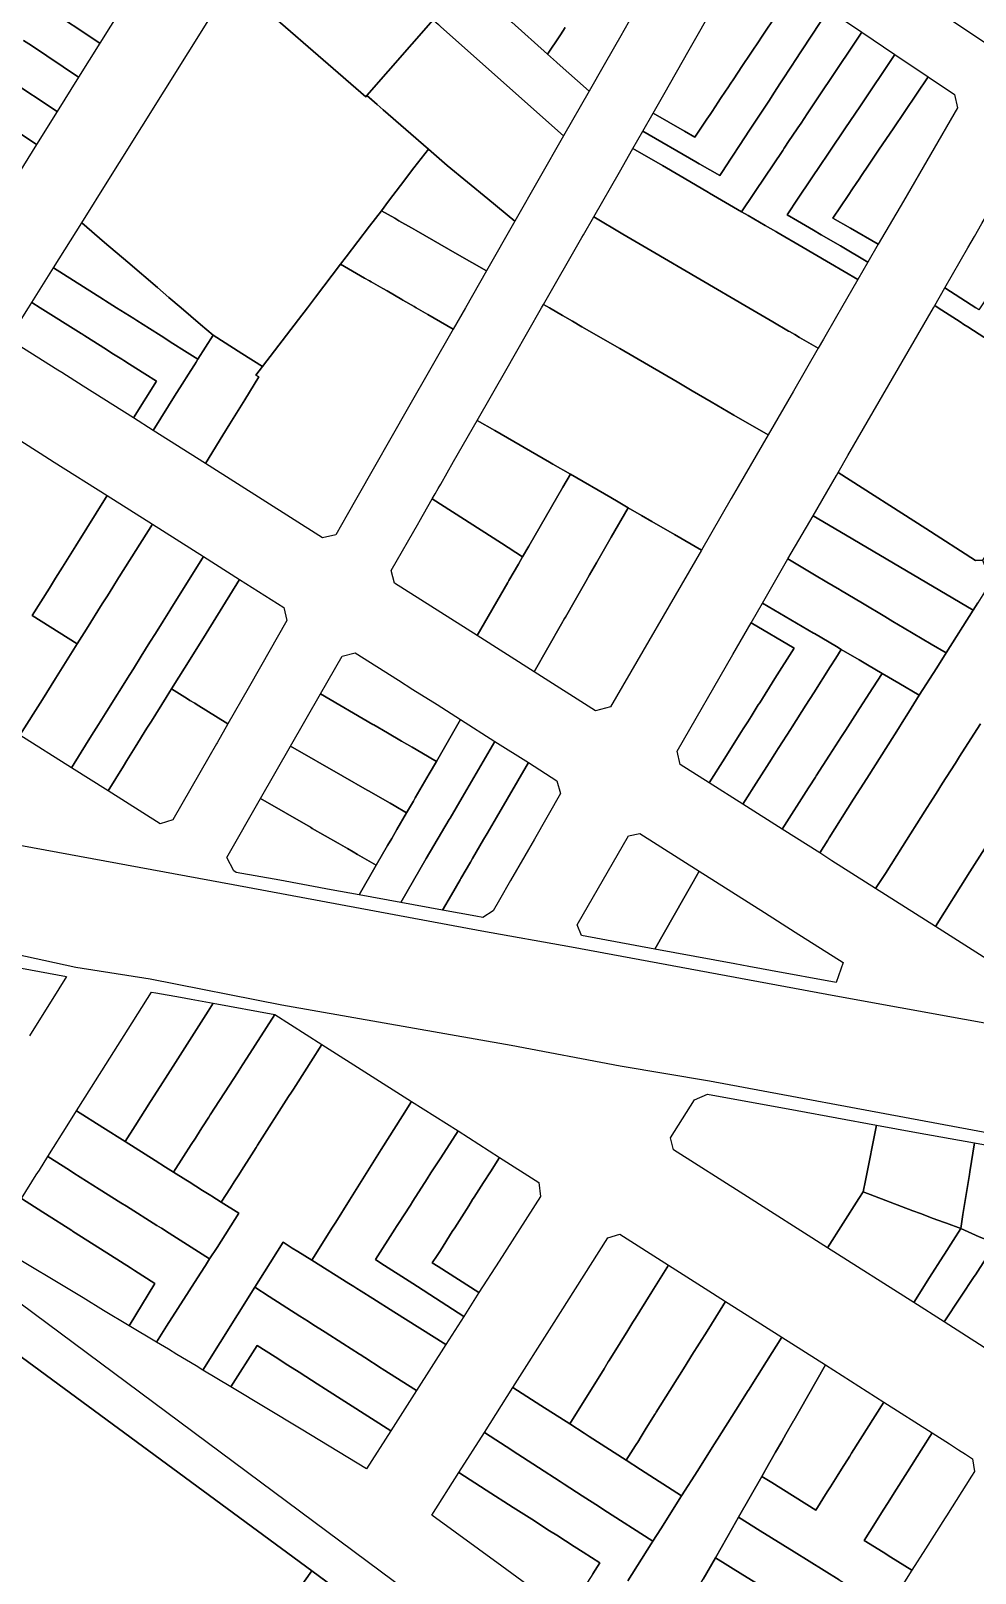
# Model space of a CAD drawing. Header units: metres. Extents: x 3 to 1005126, y 39 to 4383651.
# Drawn here: x 490633.2 to 490774.4, y 4370606 to 4370836.7 of the extents above; entities that cross this region are included whole.
import ezdxf

# ---------------------------------------------------------------- set-up
doc = ezdxf.new("R2010")
doc.units = ezdxf.units.M
doc.header["$MEASUREMENT"] = 0
doc.layers.add('TM_Llucmajor', color=7, linetype='Continuous')

msp = doc.modelspace()

# ---------------------------------------------------------------- linework, layer by layer
at = {"layer": 'TM_Llucmajor', "linetype": 'Continuous', "flags": 128}
for points in [[(490693.41, 4370838.29), (490693.54, 4370838.42), (490671.85, 4370857.6), (490673.64, 4370860.48), (490674.24, 4370861.44), (490675.88, 4370864.07), (490683.21, 4370857.52), (490686.38, 4370854.7), (490688.98, 4370852.38), (490689.16, 4370852.22), (490692.55, 4370849.19), (490694.68, 4370847.29), (490697.64, 4370844.65), (490699.71, 4370842.8), (490705.15, 4370837.94), (490710.48, 4370833.18), (490711.86, 4370831.95), (490711.95, 4370831.87), (490716.72, 4370827.62), (490712.9, 4370820.94), (490694.56, 4370837.27), (490693.41, 4370838.29)], [(490671.85, 4370857.6), (490693.54, 4370838.42), (490693.41, 4370838.29), (490683.49, 4370826.97), (490683.35, 4370826.81), (490663.42, 4370844.09), (490663.38, 4370844.13), (490671.83, 4370857.62), (490671.85, 4370857.6)], [(490759.39, 4370845.93), (490762.26, 4370850.98), (490765.36, 4370848.9), (490767.24, 4370847.63), (490768.54, 4370846.75), (490770.99, 4370845.11), (490771.25, 4370844.93), (490774.44, 4370842.79), (490774.58, 4370842.69), (490778.19, 4370840.27), (490781.58, 4370837.99), (490779.38, 4370834.19), (490777.52, 4370833.77), (490771.22, 4370837.99), (490765.31, 4370841.95), (490762.29, 4370843.98), (490759.39, 4370845.93)], [(490732.54, 4370820.75), (490731, 4370821.63), (490726.28, 4370824.32), (490727.88, 4370827.13), (490731.7, 4370833.83), (490739.18, 4370846.96), (490741.1, 4370847.51), (490742.52, 4370846.55), (490747.51, 4370843.19), (490745.04, 4370839.49), (490742.3, 4370835.39), (490742.25, 4370835.31), (490739.58, 4370831.3), (490738.37, 4370829.49), (490737.82, 4370828.66), (490737.56, 4370828.27), (490736.49, 4370826.67), (490735.92, 4370825.82), (490735.67, 4370825.45), (490735.01, 4370824.46), (490734.81, 4370824.16), (490734.34, 4370823.45), (490732.54, 4370820.75)], [(490683.49, 4370826.97), (490685.04, 4370825.62), (490685.94, 4370824.83), (490692.68, 4370818.98), (490690.52, 4370816.15), (490688.51, 4370813.52), (490686.73, 4370811.18), (490685.65, 4370809.76), (490683.88, 4370807.43), (490680.39, 4370802.86), (490679.55, 4370801.76), (490675.78, 4370796.81), (490674.59, 4370795.24), (490673.24, 4370793.47), (490667.87, 4370786.43), (490664.78, 4370788.4), (490660.48, 4370791.15), (490658.6, 4370792.75), (490655.69, 4370795.24), (490653.89, 4370796.78), (490652.16, 4370798.26), (490647.73, 4370802.05), (490644.26, 4370805.02), (490640.85, 4370807.93), (490644.89, 4370814.4), (490646.49, 4370816.96), (490663.42, 4370844.09), (490683.35, 4370826.81), (490683.49, 4370826.97)], [(490694.56, 4370837.27), (490712.9, 4370820.94), (490705.6, 4370808.17), (490701.56, 4370811.51), (490695.5, 4370816.54), (490692.68, 4370818.98), (490685.94, 4370824.83), (490685.04, 4370825.62), (490683.81, 4370826.68), (490683.49, 4370826.97), (490693.41, 4370838.29), (490694.19, 4370837.59), (490694.56, 4370837.27)], [(490728.28, 4370816.16), (490727.69, 4370816.5), (490723.27, 4370819.07), (490724.74, 4370821.63), (490732.7, 4370817.05), (490733.18, 4370816.77), (490733.27, 4370816.72), (490736.25, 4370815.01), (490736.56, 4370815.48), (490737.97, 4370817.63), (490738.25, 4370818.05), (490739.11, 4370819.36), (490740.05, 4370820.8), (490740.62, 4370821.66), (490741.1, 4370822.4), (490743.57, 4370826.15), (490744.44, 4370827.49), (490745.25, 4370828.72), (490747.28, 4370831.81), (490747.34, 4370831.91), (490752.53, 4370839.81), (490757.51, 4370836.46), (490752.27, 4370828.62), (490752.23, 4370828.56), (490750.13, 4370825.44), (490749.44, 4370824.4), (490749.32, 4370824.22), (490748.41, 4370822.87), (490747.92, 4370822.13), (490747.82, 4370821.98), (490746.56, 4370820.1), (490746.01, 4370819.28), (490745.91, 4370819.13), (490745.67, 4370818.77), (490741.55, 4370812.62), (490741.34, 4370812.31), (490739.53, 4370809.6), (490734.74, 4370812.39), (490734.59, 4370812.48), (490731.78, 4370814.12), (490728.28, 4370816.16)], [(490743.06, 4370807.55), (490740.49, 4370809.05), (490739.53, 4370809.6), (490741.34, 4370812.31), (490741.55, 4370812.62), (490745.67, 4370818.77), (490745.91, 4370819.13), (490746.01, 4370819.28), (490746.56, 4370820.1), (490747.82, 4370821.98), (490747.92, 4370822.13), (490748.41, 4370822.87), (490749.32, 4370824.22), (490749.44, 4370824.4), (490750.13, 4370825.44), (490752.23, 4370828.56), (490752.27, 4370828.62), (490757.51, 4370836.46), (490762.45, 4370833.14), (490757.18, 4370825.31), (490755.05, 4370822.13), (490754.35, 4370821.1), (490753.33, 4370819.58), (490752.32, 4370818.07), (490752.11, 4370817.76), (490751.58, 4370816.97), (490747.98, 4370811.63), (490746.32, 4370809.16), (490747.89, 4370808.24), (490750.25, 4370806.86), (490751.44, 4370806.16), (490754.3, 4370804.48), (490758.42, 4370802.07), (490756.92, 4370799.48), (490752.8, 4370801.88), (490750.15, 4370803.42), (490748.72, 4370804.26), (490744.8, 4370806.54), (490744.63, 4370806.64), (490743.06, 4370807.55)], [(490747.89, 4370808.24), (490746.32, 4370809.16), (490747.98, 4370811.63), (490751.58, 4370816.97), (490752.11, 4370817.76), (490752.32, 4370818.07), (490753.33, 4370819.58), (490754.35, 4370821.1), (490755.05, 4370822.13), (490757.18, 4370825.31), (490762.45, 4370833.14), (490767.44, 4370829.78), (490762.2, 4370822.02), (490760.11, 4370818.94), (490758.52, 4370816.58), (490757.45, 4370815), (490757.08, 4370814.45), (490756.64, 4370813.8), (490756.12, 4370813.03), (490755.44, 4370812.02), (490753.16, 4370808.65), (490755.82, 4370807.12), (490759.96, 4370804.73), (490758.42, 4370802.07), (490754.3, 4370804.48), (490751.44, 4370806.16), (490750.25, 4370806.86), (490747.89, 4370808.24)], [(490755.82, 4370807.12), (490753.16, 4370808.65), (490755.44, 4370812.02), (490756.12, 4370813.03), (490756.64, 4370813.8), (490757.08, 4370814.45), (490757.45, 4370815), (490758.52, 4370816.58), (490760.11, 4370818.94), (490762.2, 4370822.02), (490767.44, 4370829.78), (490771.37, 4370827.14), (490771.82, 4370825.16), (490763.71, 4370811.19), (490759.96, 4370804.73), (490755.82, 4370807.12)], [(490690.14, 4370807.18), (490688.27, 4370808.26), (490687.64, 4370808.62), (490685.65, 4370809.76), (490686.73, 4370811.18), (490688.51, 4370813.52), (490690.52, 4370816.15), (490692.68, 4370818.98), (490695.5, 4370816.54), (490701.56, 4370811.51), (490705.6, 4370808.17), (490701.36, 4370800.75), (490696.98, 4370803.26), (490690.85, 4370806.77), (490690.14, 4370807.18)], [(490725.95, 4370803.82), (490721.76, 4370806.27), (490717.4, 4370808.82), (490721.24, 4370815.52), (490723.27, 4370819.07), (490727.69, 4370816.5), (490728.28, 4370816.16), (490731.78, 4370814.12), (490734.59, 4370812.48), (490734.74, 4370812.39), (490739.53, 4370809.6), (490740.49, 4370809.05), (490743.06, 4370807.55), (490744.63, 4370806.64), (490744.8, 4370806.54), (490748.72, 4370804.26), (490750.15, 4370803.42), (490752.8, 4370801.88), (490756.92, 4370799.48), (490754.47, 4370795.24), (490753.71, 4370793.92), (490751.76, 4370790.56), (490750.97, 4370789.18), (490748.19, 4370790.81), (490747.49, 4370791.22), (490746.67, 4370791.69), (490746.56, 4370791.76), (490744.2, 4370793.14), (490740.61, 4370795.24), (490725.95, 4370803.82)], [(490774.55, 4370795.24), (490773.85, 4370795.69), (490769.92, 4370798.23), (490773.37, 4370804.19), (490774.36, 4370805.9), (490775.47, 4370807.82), (490781.49, 4370818.25), (490783.75, 4370818.82), (490788.65, 4370815.52), (490783.57, 4370807.85), (490783.29, 4370807.44), (490781.13, 4370804.18), (490781.06, 4370804.07), (490779.86, 4370802.26), (490778.77, 4370800.61), (490775.21, 4370795.24), (490775.01, 4370794.94), (490774.55, 4370795.24)], [(490644.09, 4370796.48), (490636.62, 4370801.2), (490640.85, 4370807.93), (490644.26, 4370805.02), (490647.73, 4370802.05), (490652.16, 4370798.26), (490653.89, 4370796.78), (490655.69, 4370795.24), (490658.6, 4370792.75), (490660.48, 4370791.15), (490658.21, 4370787.55), (490656.22, 4370788.81), (490654.48, 4370789.91), (490652.72, 4370791.02), (490650.97, 4370792.12), (490649.07, 4370793.33), (490648.61, 4370793.62), (490646.05, 4370795.24), (490644.4, 4370796.28), (490644.09, 4370796.48)], [(490683.14, 4370799.69), (490679.55, 4370801.76), (490680.39, 4370802.86), (490683.88, 4370807.43), (490685.65, 4370809.76), (490687.64, 4370808.62), (490688.27, 4370808.26), (490690.14, 4370807.18), (490690.85, 4370806.77), (490696.98, 4370803.26), (490701.36, 4370800.75), (490698.21, 4370795.24), (490696.39, 4370792.06), (490692.62, 4370794.23), (490690.86, 4370795.24), (490690.55, 4370795.42), (490688.87, 4370796.39), (490688.71, 4370796.48), (490686.5, 4370797.76), (490685.88, 4370798.12), (490684.11, 4370799.14), (490683.86, 4370799.28), (490683.14, 4370799.69)], [(490710.77, 4370795.24), (490709.91, 4370795.74), (490715.65, 4370805.77), (490715.87, 4370806.15), (490717.4, 4370808.82), (490721.76, 4370806.27), (490725.95, 4370803.82), (490740.61, 4370795.24), (490744.2, 4370793.14), (490746.56, 4370791.76), (490746.67, 4370791.69), (490747.49, 4370791.22), (490748.19, 4370790.81), (490750.97, 4370789.18), (490747.26, 4370782.77), (490743.48, 4370776.23), (490738.37, 4370779.2), (490734.95, 4370781.19), (490732.14, 4370782.82), (490729.87, 4370784.14), (490721.29, 4370789.13), (490715.65, 4370792.4), (490714.21, 4370793.24), (490712.72, 4370794.1), (490710.77, 4370795.24)], [(490654.98, 4370782.41), (490651.52, 4370776.9), (490648.56, 4370778.78), (490652.02, 4370784.27), (490650.26, 4370785.38), (490647.98, 4370786.82), (490647.14, 4370787.35), (490646.82, 4370787.55), (490645.36, 4370788.47), (490644.52, 4370789), (490641.31, 4370791.02), (490641.15, 4370791.12), (490640.83, 4370791.32), (490640.74, 4370791.38), (490634.61, 4370795.24), (490633.36, 4370796.03), (490636.62, 4370801.2), (490644.09, 4370796.48), (490644.4, 4370796.28), (490646.05, 4370795.24), (490648.61, 4370793.62), (490649.07, 4370793.33), (490650.97, 4370792.12), (490652.72, 4370791.02), (490654.48, 4370789.91), (490656.22, 4370788.81), (490658.21, 4370787.55), (490657.94, 4370787.12), (490657.68, 4370786.7), (490657.14, 4370785.84), (490655.52, 4370783.26), (490654.98, 4370782.41)], [(490680.55, 4370764.28), (490678.84, 4370761.28), (490676.87, 4370760.84), (490659.35, 4370771.94), (490661.94, 4370776.16), (490662.98, 4370777.86), (490665.21, 4370781.48), (490667.33, 4370784.93), (490666.9, 4370785.16), (490667.87, 4370786.43), (490673.24, 4370793.47), (490674.59, 4370795.24), (490675.78, 4370796.81), (490679.55, 4370801.76), (490683.14, 4370799.69), (490683.86, 4370799.28), (490684.11, 4370799.14), (490685.88, 4370798.12), (490686.5, 4370797.76), (490688.71, 4370796.48), (490688.87, 4370796.39), (490690.55, 4370795.42), (490690.86, 4370795.24), (490692.62, 4370794.23), (490696.39, 4370792.06), (490689.73, 4370780.37), (490681.99, 4370766.81), (490680.55, 4370764.28)], [(490648.56, 4370778.78), (490641.07, 4370783.52), (490637.86, 4370785.55), (490637.29, 4370785.91), (490631.19, 4370789.76), (490630.68, 4370791.76), (490632.86, 4370795.24), (490633.36, 4370796.03), (490634.61, 4370795.24), (490640.74, 4370791.38), (490640.83, 4370791.32), (490641.15, 4370791.12), (490641.31, 4370791.02), (490644.52, 4370789), (490645.36, 4370788.47), (490646.82, 4370787.55), (490647.14, 4370787.35), (490647.98, 4370786.82), (490650.26, 4370785.38), (490652.02, 4370784.27), (490648.56, 4370778.78)], [(490702.64, 4370776.86), (490699.98, 4370778.4), (490704.46, 4370786.22), (490705.5, 4370788.03), (490709.62, 4370795.24), (490709.91, 4370795.74), (490710.77, 4370795.24), (490712.72, 4370794.1), (490714.21, 4370793.24), (490715.65, 4370792.4), (490721.29, 4370789.13), (490729.87, 4370784.14), (490732.14, 4370782.82), (490734.95, 4370781.19), (490738.37, 4370779.2), (490743.48, 4370776.23), (490739, 4370768.49), (490737.98, 4370766.73), (490733.51, 4370759), (490729.5, 4370761.32), (490726.1, 4370763.29), (490724.56, 4370764.18), (490722.55, 4370765.34), (490721.06, 4370766.2), (490719.95, 4370766.84), (490713.91, 4370770.34), (490711.29, 4370771.86), (490710.8, 4370772.14), (490702.64, 4370776.86)], [(490767.07, 4370762.21), (490753.95, 4370770.6), (490755.41, 4370773.12), (490768.2, 4370795.24), (490768.4, 4370795.59), (490768.94, 4370795.24), (490772.2, 4370793.13), (490772.78, 4370792.76), (490773.33, 4370792.4), (490778.31, 4370789.18), (490780.61, 4370787.69), (490781.48, 4370787.13), (490784.93, 4370784.89), (490787.53, 4370783.21), (490791.31, 4370780.76), (490788.98, 4370777.32), (490788.01, 4370775.89), (490782.6, 4370767.9), (490777.68, 4370760.64), (490775.55, 4370757.49), (490774.52, 4370757.45), (490767.07, 4370762.21)], [(490659.35, 4370771.94), (490651.52, 4370776.9), (490654.98, 4370782.41), (490655.52, 4370783.26), (490657.14, 4370785.84), (490657.68, 4370786.7), (490657.94, 4370787.12), (490658.21, 4370787.55), (490660.48, 4370791.15), (490664.78, 4370788.4), (490667.87, 4370786.43), (490666.9, 4370785.16), (490667.33, 4370784.93), (490665.21, 4370781.48), (490662.98, 4370777.86), (490661.94, 4370776.16), (490659.35, 4370771.94)], [(490703.62, 4370760.01), (490693.25, 4370766.64), (490693.68, 4370767.4), (490694.16, 4370768.23), (490694.53, 4370768.88), (490696.46, 4370772.25), (490699.98, 4370778.4), (490702.64, 4370776.86), (490710.8, 4370772.14), (490711.29, 4370771.86), (490713.91, 4370770.34), (490712.78, 4370768.39), (490707.7, 4370759.59), (490706.78, 4370757.99), (490703.62, 4370760.01)], [(490708.49, 4370740.81), (490699.98, 4370746.21), (490704.55, 4370754.13), (490704.68, 4370754.34), (490704.73, 4370754.43), (490706.15, 4370756.89), (490706.78, 4370757.99), (490707.7, 4370759.59), (490712.78, 4370768.39), (490713.91, 4370770.34), (490719.95, 4370766.84), (490721.06, 4370766.2), (490722.55, 4370765.34), (490720.01, 4370760.92), (490717.83, 4370757.1), (490716.8, 4370755.31), (490716.22, 4370754.29), (490714.64, 4370751.53), (490713.17, 4370748.98), (490713.05, 4370748.77), (490712.59, 4370747.97), (490708.49, 4370740.81)], [(490754.23, 4370761.77), (490750.21, 4370764.14), (490752.25, 4370767.66), (490753.7, 4370770.16), (490753.95, 4370770.6), (490767.07, 4370762.21), (490774.52, 4370757.45), (490775.55, 4370757.49), (490776.85, 4370754.28), (490774.83, 4370751.09), (490774.16, 4370750.03), (490754.23, 4370761.77)], [(490640.17, 4370744.99), (490633.41, 4370749.2), (490636, 4370753.32), (490636.93, 4370754.81), (490637.94, 4370756.42), (490639.94, 4370759.62), (490644.65, 4370767.15), (490651.4, 4370762.87), (490646.46, 4370755.01), (490646.35, 4370754.84), (490645.49, 4370753.47), (490644.69, 4370752.18), (490643.92, 4370750.96), (490641.54, 4370747.17), (490640.17, 4370744.99)], [(490699.98, 4370746.21), (490687.6, 4370754.03), (490687.13, 4370755.95), (490691.24, 4370763.14), (490691.29, 4370763.22), (490693.25, 4370766.64), (490703.62, 4370760.01), (490706.78, 4370757.99), (490706.15, 4370756.89), (490704.73, 4370754.43), (490704.68, 4370754.34), (490704.55, 4370754.13), (490699.98, 4370746.21)], [(490733.51, 4370759), (490719.94, 4370735.53), (490717.69, 4370734.97), (490708.49, 4370740.81), (490712.59, 4370747.97), (490713.05, 4370748.77), (490713.17, 4370748.98), (490714.64, 4370751.53), (490716.22, 4370754.29), (490716.8, 4370755.31), (490717.83, 4370757.1), (490720.01, 4370760.92), (490722.55, 4370765.34), (490724.56, 4370764.18), (490726.1, 4370763.29), (490729.5, 4370761.32), (490733.51, 4370759)], [(490752.29, 4370754.21), (490750.43, 4370755.31), (490746.46, 4370757.67), (490750.21, 4370764.14), (490754.23, 4370761.77), (490774.16, 4370750.03), (490770.11, 4370743.62), (490767.87, 4370744.95), (490763.84, 4370747.34), (490762.16, 4370748.34), (490760.95, 4370749.06), (490757.58, 4370751.06), (490754.3, 4370753.01), (490754.14, 4370753.1), (490752.29, 4370754.21)], [(490639.29, 4370726.45), (490631.59, 4370731.31), (490634.95, 4370736.66), (490636.91, 4370739.79), (490638.16, 4370741.78), (490640.17, 4370744.99), (490641.54, 4370747.17), (490643.92, 4370750.96), (490644.69, 4370752.18), (490645.49, 4370753.47), (490646.35, 4370754.84), (490646.46, 4370755.01), (490651.4, 4370762.87), (490659.05, 4370758.02), (490654.15, 4370750.19), (490654, 4370749.94), (490653.01, 4370748.37), (490651.85, 4370746.52), (490651.03, 4370745.21), (490649.74, 4370743.15), (490648.56, 4370741.26), (490648.01, 4370740.37), (490644.57, 4370734.89), (490643.35, 4370732.93), (490642.65, 4370731.82), (490641.81, 4370730.47), (490639.29, 4370726.45)], [(490644.78, 4370722.98), (490639.29, 4370726.45), (490641.81, 4370730.47), (490642.65, 4370731.82), (490643.35, 4370732.93), (490644.57, 4370734.89), (490648.01, 4370740.37), (490648.56, 4370741.26), (490649.74, 4370743.15), (490651.03, 4370745.21), (490651.85, 4370746.52), (490653.01, 4370748.37), (490654, 4370749.94), (490654.15, 4370750.19), (490659.05, 4370758.02), (490664.44, 4370754.6), (490659.43, 4370746.54), (490657.29, 4370743.1), (490654.27, 4370738.24), (490654.02, 4370737.84), (490653.47, 4370736.96), (490651.26, 4370733.4), (490650.6, 4370732.34), (490648.85, 4370729.52), (490647.6, 4370727.51), (490647.08, 4370726.68), (490644.78, 4370722.98)], [(490750.27, 4370746.59), (490742.65, 4370751.08), (490746.46, 4370757.67), (490750.43, 4370755.31), (490752.29, 4370754.21), (490754.14, 4370753.1), (490754.3, 4370753.01), (490757.58, 4370751.06), (490760.95, 4370749.06), (490762.16, 4370748.34), (490763.84, 4370747.34), (490767.87, 4370744.95), (490770.11, 4370743.62), (490768.71, 4370741.4), (490766.1, 4370737.28), (490763.02, 4370739.09), (490760.52, 4370740.56), (490758.34, 4370741.85), (490757.1, 4370742.58), (490754.43, 4370744.15), (490753.72, 4370744.57), (490750.43, 4370746.5), (490750.27, 4370746.59)], [(490656.66, 4370736.75), (490654.27, 4370738.24), (490657.29, 4370743.1), (490659.43, 4370746.54), (490664.44, 4370754.6), (490671.05, 4370750.41), (490671.52, 4370748.48), (490667.56, 4370741.54), (490665.71, 4370738.3), (490662.69, 4370733.01), (490657.97, 4370735.94), (490657.73, 4370736.09), (490657.03, 4370736.52), (490656.66, 4370736.75)], [(490739.7, 4370721), (490734.69, 4370724.18), (490737.03, 4370727.9), (490739.42, 4370731.71), (490739.86, 4370732.41), (490740.06, 4370732.73), (490740.44, 4370733.33), (490740.94, 4370734.12), (490741.57, 4370735.12), (490742.02, 4370735.84), (490742.23, 4370736.17), (490744.51, 4370739.78), (490747.36, 4370744.31), (490740.94, 4370748.12), (490742.65, 4370751.08), (490750.27, 4370746.59), (490750.43, 4370746.5), (490753.72, 4370744.57), (490754.43, 4370744.15), (490753.6, 4370742.84), (490752.78, 4370741.55), (490750.3, 4370737.67), (490749.11, 4370735.79), (490747.06, 4370732.56), (490746.81, 4370732.17), (490745.08, 4370729.46), (490744.99, 4370729.32), (490744.49, 4370728.53), (490743.63, 4370727.18), (490742.15, 4370724.86), (490742.06, 4370724.7), (490739.7, 4370721)], [(490734.69, 4370724.18), (490730.34, 4370726.93), (490729.88, 4370728.93), (490738.22, 4370743.4), (490740.94, 4370748.12), (490747.36, 4370744.31), (490744.51, 4370739.78), (490742.23, 4370736.17), (490742.02, 4370735.84), (490741.57, 4370735.12), (490740.94, 4370734.12), (490740.44, 4370733.33), (490740.06, 4370732.73), (490739.86, 4370732.41), (490739.42, 4370731.71), (490737.03, 4370727.9), (490734.69, 4370724.18)], [(490684.39, 4370732.93), (490676.55, 4370737.5), (490679.78, 4370743.14), (490681.73, 4370743.64), (490688.23, 4370739.52), (490690.36, 4370738.17), (490693.97, 4370735.88), (490697.49, 4370733.65), (490693.87, 4370727.4), (490691.69, 4370728.67), (490690.25, 4370729.51), (490688.65, 4370730.44), (490686.56, 4370731.66), (490684.5, 4370732.86), (490684.39, 4370732.93)], [(490745.58, 4370717.27), (490739.7, 4370721), (490742.06, 4370724.7), (490742.15, 4370724.86), (490743.63, 4370727.18), (490744.49, 4370728.53), (490744.99, 4370729.32), (490745.08, 4370729.46), (490746.81, 4370732.17), (490747.06, 4370732.56), (490749.11, 4370735.79), (490750.3, 4370737.67), (490752.78, 4370741.55), (490753.6, 4370742.84), (490754.43, 4370744.15), (490757.1, 4370742.58), (490758.34, 4370741.85), (490760.52, 4370740.56), (490759.15, 4370738.42), (490756.71, 4370734.61), (490756.65, 4370734.52), (490756.46, 4370734.22), (490755.04, 4370732.01), (490754.47, 4370731.12), (490752.69, 4370728.34), (490750.69, 4370725.24), (490750.56, 4370725.03), (490749.65, 4370723.61), (490749.55, 4370723.45), (490745.58, 4370717.27)], [(490751.2, 4370713.71), (490745.58, 4370717.27), (490749.55, 4370723.45), (490749.65, 4370723.61), (490750.56, 4370725.03), (490750.69, 4370725.24), (490752.69, 4370728.34), (490754.47, 4370731.12), (490755.04, 4370732.01), (490756.46, 4370734.22), (490756.65, 4370734.52), (490756.71, 4370734.61), (490759.15, 4370738.42), (490760.52, 4370740.56), (490763.02, 4370739.09), (490766.1, 4370737.28), (490764.48, 4370734.72), (490763.53, 4370733.22), (490762.98, 4370732.33), (490762.38, 4370731.39), (490758.24, 4370724.84), (490756.27, 4370721.72), (490752.64, 4370715.98), (490752.4, 4370715.61), (490751.2, 4370713.71)], [(490661.07, 4370730.16), (490660.98, 4370730.02), (490659.85, 4370728.02), (490654.48, 4370718.63), (490652.55, 4370718.07), (490644.78, 4370722.98), (490647.08, 4370726.68), (490647.6, 4370727.51), (490648.85, 4370729.52), (490650.6, 4370732.34), (490651.26, 4370733.4), (490653.47, 4370736.96), (490654.02, 4370737.84), (490654.27, 4370738.24), (490656.66, 4370736.75), (490657.03, 4370736.52), (490657.73, 4370736.09), (490657.97, 4370735.94), (490662.69, 4370733.01), (490661.07, 4370730.16)], [(490679.88, 4370725.19), (490672.06, 4370729.67), (490676.55, 4370737.5), (490684.39, 4370732.93), (490684.5, 4370732.86), (490686.56, 4370731.66), (490688.65, 4370730.44), (490690.25, 4370729.51), (490691.69, 4370728.67), (490693.87, 4370727.4), (490692.79, 4370725.53), (490690.71, 4370721.93), (490690.44, 4370721.46), (490689.43, 4370719.72), (490687.55, 4370720.8), (490686.96, 4370721.14), (490683.72, 4370722.99), (490683.52, 4370723.11), (490679.88, 4370725.19)], [(490688.54, 4370706.3), (490682.32, 4370707.44), (490684.88, 4370711.87), (490686.59, 4370714.82), (490687.2, 4370715.87), (490687.98, 4370717.22), (490689.43, 4370719.72), (490690.44, 4370721.46), (490690.71, 4370721.93), (490692.79, 4370725.53), (490693.87, 4370727.4), (490697.49, 4370733.65), (490702.64, 4370730.39), (490697.72, 4370721.99), (490695.92, 4370718.91), (490695.79, 4370718.68), (490692.37, 4370712.86), (490688.54, 4370706.3)], [(490675.05, 4370717.54), (490667.57, 4370721.84), (490672.06, 4370729.67), (490679.88, 4370725.19), (490683.52, 4370723.11), (490683.72, 4370722.99), (490686.96, 4370721.14), (490687.55, 4370720.8), (490689.43, 4370719.72), (490687.98, 4370717.22), (490687.2, 4370715.87), (490686.59, 4370714.82), (490684.88, 4370711.87), (490682.08, 4370713.48), (490681.41, 4370713.87), (490680.58, 4370714.35), (490679.2, 4370715.14), (490675.32, 4370717.38), (490675.05, 4370717.54)], [(490694.8, 4370705.16), (490688.54, 4370706.3), (490692.37, 4370712.86), (490695.79, 4370718.68), (490695.92, 4370718.91), (490697.72, 4370721.99), (490702.64, 4370730.39), (490707.64, 4370727.22), (490702.87, 4370719.01), (490701.47, 4370716.6), (490700.94, 4370715.69), (490699.29, 4370712.86), (490698.99, 4370712.34), (490697.54, 4370709.86), (490697.43, 4370709.67), (490696.12, 4370707.42), (490694.8, 4370705.16)], [(490699.77, 4370704.26), (490694.8, 4370705.16), (490696.12, 4370707.42), (490697.43, 4370709.67), (490697.54, 4370709.86), (490698.99, 4370712.34), (490699.29, 4370712.86), (490700.94, 4370715.69), (490701.47, 4370716.6), (490702.87, 4370719.01), (490707.64, 4370727.22), (490711.9, 4370724.51), (490712.46, 4370722.57), (490708.53, 4370715.74), (490707.12, 4370713.29), (490704.98, 4370709.56), (490703.34, 4370706.71), (490702.39, 4370705.05), (490700.8, 4370704.07), (490699.77, 4370704.26)], [(490670.47, 4370709.61), (490663.94, 4370710.8), (490663.57, 4370711.05), (490662.53, 4370713.04), (490667.57, 4370721.84), (490675.05, 4370717.54), (490675.32, 4370717.38), (490679.2, 4370715.14), (490680.58, 4370714.35), (490681.41, 4370713.87), (490682.08, 4370713.48), (490684.88, 4370711.87), (490682.32, 4370707.44), (490678.15, 4370708.2), (490670.47, 4370709.61)], [(490726.56, 4370699.3), (490715.56, 4370701.33), (490714.93, 4370702.93), (490722.6, 4370716.24), (490724.32, 4370716.59), (490733.18, 4370710.96), (490732.29, 4370709.4), (490730.89, 4370706.93), (490726.56, 4370699.3)], [(490738.52, 4370697.1), (490726.56, 4370699.3), (490730.89, 4370706.93), (490732.29, 4370709.4), (490733.18, 4370710.96), (490742.94, 4370704.77), (490747.51, 4370701.87), (490754.7, 4370697.31), (490753.65, 4370694.31), (490743.86, 4370696.12), (490742.49, 4370696.37), (490740.58, 4370696.72), (490738.52, 4370697.1)], [(490647.34, 4370670.54), (490644, 4370672.65), (490640.08, 4370675.13), (490642.3, 4370678.65), (490647.8, 4370687.37), (490651.29, 4370692.9), (490651.91, 4370692.79), (490655.62, 4370692.11), (490657.21, 4370691.82), (490660.49, 4370691.22), (490659.73, 4370690.04), (490654.86, 4370682.37), (490652.57, 4370678.77), (490651.14, 4370676.52), (490648.84, 4370672.89), (490647.34, 4370670.54)], [(490653.37, 4370666.73), (490651.84, 4370667.7), (490647.34, 4370670.54), (490648.84, 4370672.89), (490651.14, 4370676.52), (490652.57, 4370678.77), (490654.86, 4370682.37), (490659.73, 4370690.04), (490660.49, 4370691.22), (490669.72, 4370689.55), (490665.52, 4370683), (490664.88, 4370682.01), (490664.12, 4370680.82), (490663.57, 4370679.97), (490660.07, 4370674.54), (490659.83, 4370674.16), (490658.91, 4370672.73), (490658.57, 4370672.21), (490657.83, 4370671.06), (490657.2, 4370670.08), (490656.05, 4370668.31), (490654.57, 4370665.98), (490653.37, 4370666.73)], [(490656.42, 4370664.81), (490654.57, 4370665.98), (490656.05, 4370668.31), (490657.2, 4370670.08), (490657.83, 4370671.06), (490658.57, 4370672.21), (490658.91, 4370672.73), (490659.83, 4370674.16), (490660.07, 4370674.54), (490663.57, 4370679.97), (490664.12, 4370680.82), (490664.88, 4370682.01), (490665.52, 4370683), (490669.72, 4370689.55), (490676.76, 4370685.07), (490675.09, 4370682.45), (490674.49, 4370681.51), (490672.49, 4370678.39), (490672.2, 4370677.93), (490671.78, 4370677.26), (490667.14, 4370670), (490666.92, 4370669.66), (490665.53, 4370667.47), (490664.98, 4370666.61), (490664.81, 4370666.35), (490664.23, 4370665.43), (490663.64, 4370664.51), (490663.09, 4370663.64), (490661.7, 4370661.47), (490660.28, 4370662.37), (490660.16, 4370662.45), (490658.92, 4370663.23), (490656.91, 4370664.5), (490656.42, 4370664.81)], [(490653.8, 4370639.47), (490652.02, 4370640.54), (490653.54, 4370642.92), (490658.6, 4370650.84), (490659.34, 4370652), (490659.97, 4370652.98), (490661.07, 4370654.7), (490664.33, 4370659.81), (490661.7, 4370661.47), (490663.09, 4370663.64), (490663.64, 4370664.51), (490664.23, 4370665.43), (490664.81, 4370666.35), (490664.98, 4370666.61), (490665.53, 4370667.47), (490666.92, 4370669.66), (490667.14, 4370670), (490671.78, 4370677.26), (490672.2, 4370677.93), (490672.49, 4370678.39), (490674.49, 4370681.51), (490675.09, 4370682.45), (490676.76, 4370685.07), (490690.15, 4370676.55), (490688.8, 4370674.4), (490685.64, 4370669.36), (490681.11, 4370662.15), (490680.88, 4370661.78), (490678.82, 4370658.5), (490678.33, 4370657.73), (490675.23, 4370652.79), (490673.16, 4370654.09), (490672.33, 4370654.61), (490670.95, 4370655.48), (490668.16, 4370651.03), (490666.73, 4370648.75), (490658.95, 4370636.35), (490657.93, 4370636.97), (490655.06, 4370638.71), (490653.8, 4370639.47)], [(490681.52, 4370648.84), (490680.79, 4370649.3), (490675.23, 4370652.79), (490678.33, 4370657.73), (490678.82, 4370658.5), (490680.88, 4370661.78), (490681.11, 4370662.15), (490685.64, 4370669.36), (490688.8, 4370674.4), (490690.15, 4370676.55), (490697.11, 4370672.12), (490694.54, 4370668.12), (490693.07, 4370665.84), (490692.49, 4370664.94), (490690.37, 4370661.64), (490689.99, 4370661.04), (490688.2, 4370658.26), (490687.91, 4370657.81), (490687.66, 4370657.42), (490684.75, 4370652.89), (490685.56, 4370652.37), (490690.35, 4370649.29), (490691.03, 4370648.86), (490693.74, 4370647.12), (490697.98, 4370644.39), (490695.3, 4370640.19), (490687.53, 4370645.07), (490684.35, 4370647.06), (490682.63, 4370648.14), (490681.97, 4370648.56), (490681.52, 4370648.84)], [(490739.84, 4370662.61), (490729.32, 4370669.29), (490728.9, 4370671.08), (490732.47, 4370676.77), (490734.43, 4370677.62), (490747.82, 4370675.18), (490759.7, 4370673.01), (490758.04, 4370664.7), (490757.71, 4370663.01), (490757.06, 4370662), (490752.38, 4370654.64), (490739.84, 4370662.61)], [(490814.06, 4370504.17), (490773.1, 4370534.3), (490739.84, 4370558.78), (490718.62, 4370574.4), (490687.7, 4370597.16), (490683.98, 4370599.9), (490675.25, 4370606.32), (490625.5, 4370642.94), (490620.61, 4370643.97), (490595.24, 4370649.33), (490504.95, 4370668.4), (490509.5, 4370673.42), (490510.58, 4370674.62), (490546.41, 4370667.03), (490625.73, 4370650.23), (490626.7, 4370650.02), (490629.62, 4370647.85), (490733.35, 4370570.73), (490773.39, 4370542.4), (490817.52, 4370511.16), (490814.06, 4370504.17)], [(490639, 4370666.26), (490635.78, 4370668.3), (490638.92, 4370673.29), (490640.08, 4370675.13), (490644, 4370672.65), (490647.34, 4370670.54), (490651.84, 4370667.7), (490653.37, 4370666.73), (490654.57, 4370665.98), (490656.42, 4370664.81), (490656.91, 4370664.5), (490658.92, 4370663.23), (490660.16, 4370662.45), (490660.28, 4370662.37), (490661.7, 4370661.47), (490664.33, 4370659.81), (490661.07, 4370654.7), (490659.97, 4370652.98), (490653.91, 4370656.82), (490652.75, 4370657.56), (490652.09, 4370657.97), (490647.52, 4370660.86), (490646.68, 4370661.39), (490643.45, 4370663.44), (490639.68, 4370665.83), (490639, 4370666.26)], [(490691.03, 4370648.86), (490690.35, 4370649.29), (490685.56, 4370652.37), (490684.75, 4370652.89), (490687.66, 4370657.42), (490687.91, 4370657.81), (490688.2, 4370658.26), (490689.99, 4370661.04), (490690.37, 4370661.64), (490692.49, 4370664.94), (490693.07, 4370665.84), (490694.54, 4370668.12), (490697.11, 4370672.12), (490703.32, 4370668.16), (490701.96, 4370666.02), (490700.93, 4370664.4), (490699.52, 4370662.2), (490699.3, 4370661.86), (490698.71, 4370660.93), (490696.62, 4370657.65), (490696.26, 4370657.08), (490694.47, 4370654.26), (490693.8, 4370653.22), (490693.47, 4370652.7), (490693.27, 4370652.38), (490694.13, 4370651.84), (490700.25, 4370647.96), (490697.98, 4370644.39), (490693.74, 4370647.12), (490691.03, 4370648.86)], [(490765.14, 4370660.2), (490757.71, 4370663.01), (490758.04, 4370664.7), (490759.7, 4370673.01), (490765.69, 4370671.91), (490774.34, 4370670.33), (490773.65, 4370666.02), (490773.58, 4370665.6), (490773.01, 4370662.02), (490772.63, 4370659.65), (490772.29, 4370657.51), (490770.17, 4370658.31), (490769.74, 4370658.47), (490768.19, 4370659.05), (490766.28, 4370659.76), (490765.14, 4370660.2)], [(490775.07, 4370656.31), (490772.29, 4370657.51), (490772.63, 4370659.65), (490773.01, 4370662.02), (490773.58, 4370665.6), (490773.65, 4370666.02), (490774.34, 4370670.33), (490786.74, 4370668.07), (490785.94, 4370663.46), (490785.92, 4370663.35), (490785.3, 4370659.75), (490784.91, 4370657.53), (490784.67, 4370656.13), (490784.65, 4370655.99), (490784.38, 4370654.43), (490784.32, 4370654.1), (490784.08, 4370652.74), (490781.51, 4370653.76), (490777.83, 4370655.21), (490777.59, 4370655.3), (490776.34, 4370655.77), (490775.07, 4370656.31)], [(490635.03, 4370659.97), (490631.81, 4370662.02), (490634.05, 4370665.56), (490634.5, 4370666.28), (490635.78, 4370668.3), (490639, 4370666.26), (490639.68, 4370665.83), (490643.45, 4370663.44), (490646.68, 4370661.39), (490647.52, 4370660.86), (490652.09, 4370657.97), (490652.75, 4370657.56), (490653.91, 4370656.82), (490659.97, 4370652.98), (490659.34, 4370652), (490658.6, 4370650.84), (490653.54, 4370642.92), (490652.02, 4370640.54), (490647.94, 4370643), (490651.79, 4370649.31), (490648.75, 4370651.24), (490648.15, 4370651.63), (490645.12, 4370653.55), (490642.69, 4370655.1), (490639.47, 4370657.15), (490639.36, 4370657.22), (490635.44, 4370659.71), (490635.03, 4370659.97)], [(490700.25, 4370647.96), (490694.13, 4370651.84), (490693.27, 4370652.38), (490693.47, 4370652.7), (490693.8, 4370653.22), (490694.47, 4370654.26), (490696.26, 4370657.08), (490696.62, 4370657.65), (490698.71, 4370660.93), (490699.3, 4370661.86), (490699.52, 4370662.2), (490700.93, 4370664.4), (490701.96, 4370666.02), (490703.32, 4370668.16), (490709.18, 4370664.42), (490709.43, 4370662.34), (490703.26, 4370652.67), (490700.25, 4370647.96)], [(490765.26, 4370646.45), (490752.38, 4370654.64), (490757.06, 4370662), (490757.71, 4370663.01), (490765.14, 4370660.2), (490766.28, 4370659.76), (490768.19, 4370659.05), (490769.74, 4370658.47), (490770.17, 4370658.31), (490772.29, 4370657.51), (490771.18, 4370655.76), (490769.86, 4370653.69), (490769.69, 4370653.42), (490767.64, 4370650.19), (490765.26, 4370646.45)], [(490641.05, 4370647.14), (490628.74, 4370654.54), (490628.32, 4370656.48), (490631.81, 4370662.02), (490635.03, 4370659.97), (490635.44, 4370659.71), (490639.36, 4370657.22), (490639.47, 4370657.15), (490642.69, 4370655.1), (490645.12, 4370653.55), (490648.15, 4370651.63), (490648.75, 4370651.24), (490651.79, 4370649.31), (490647.94, 4370643), (490644.12, 4370645.29), (490641.05, 4370647.14)], [(490668.87, 4370647.38), (490666.73, 4370648.75), (490668.16, 4370651.03), (490670.95, 4370655.48), (490672.33, 4370654.61), (490673.16, 4370654.09), (490675.23, 4370652.79), (490680.79, 4370649.3), (490681.52, 4370648.84), (490681.97, 4370648.56), (490682.63, 4370648.14), (490684.35, 4370647.06), (490687.53, 4370645.07), (490695.3, 4370640.19), (490690.91, 4370633.3), (490685.79, 4370636.57), (490685.63, 4370636.67), (490683.17, 4370638.25), (490682.5, 4370638.67), (490682.4, 4370638.74), (490679.9, 4370640.33), (490677.24, 4370642.04), (490675.41, 4370643.2), (490674.73, 4370643.63), (490673.47, 4370644.44), (490668.87, 4370647.38)], [(490713.81, 4370628.3), (490709.52, 4370631.06), (490705.33, 4370633.75), (490711.15, 4370642.92), (490719.53, 4370656.13), (490721.32, 4370656.7), (490728.59, 4370652.07), (490726.1, 4370648.07), (490724.31, 4370645.18), (490723.65, 4370644.12), (490723.28, 4370643.53), (490722.49, 4370642.26), (490721.34, 4370640.41), (490719.71, 4370637.79), (490719.59, 4370637.59), (490718.95, 4370636.57), (490713.81, 4370628.3)], [(490769.81, 4370643.56), (490765.26, 4370646.45), (490767.64, 4370650.19), (490769.69, 4370653.42), (490769.86, 4370653.69), (490771.18, 4370655.76), (490772.29, 4370657.51), (490775.07, 4370656.31), (490776.34, 4370655.77), (490777.59, 4370655.3), (490776.32, 4370653.38), (490775.22, 4370651.71), (490774.49, 4370650.61), (490774.32, 4370650.36), (490772.26, 4370647.25), (490769.81, 4370643.56)], [(490775.82, 4370639.74), (490769.81, 4370643.56), (490772.26, 4370647.25), (490774.32, 4370650.36), (490774.49, 4370650.61), (490775.22, 4370651.71), (490776.32, 4370653.38), (490777.59, 4370655.3), (490777.83, 4370655.21), (490781.51, 4370653.76), (490784.08, 4370652.74), (490783.4, 4370651.67), (490783.07, 4370651.16), (490782.02, 4370649.51), (490781.8, 4370649.17), (490780.42, 4370646.99), (490780.28, 4370646.78), (490778.2, 4370643.48), (490778.15, 4370643.41), (490775.82, 4370639.74)], [(490643.26, 4370542.6), (490599.94, 4370481.29), (490515.05, 4370539.47), (490536.36, 4370571.29), (490588.15, 4370650.83), (490595.24, 4370649.33), (490620.61, 4370643.97), (490590.37, 4370602.22), (490645.58, 4370564.51), (490675.25, 4370606.32), (490683.69, 4370600.11), (490643.26, 4370542.6)], [(490716.74, 4370626.42), (490715.99, 4370626.9), (490713.81, 4370628.3), (490718.95, 4370636.57), (490719.59, 4370637.59), (490719.71, 4370637.79), (490721.34, 4370640.41), (490722.49, 4370642.26), (490723.28, 4370643.53), (490723.65, 4370644.12), (490724.31, 4370645.18), (490726.1, 4370648.07), (490728.59, 4370652.07), (490735.18, 4370647.87), (490737.13, 4370646.63), (490736.31, 4370645.32), (490734.36, 4370642.2), (490732.1, 4370638.59), (490731.06, 4370636.94), (490730.24, 4370635.62), (490729.89, 4370635.06), (490728.79, 4370633.31), (490726.77, 4370630.07), (490726.63, 4370629.85), (490726.52, 4370629.67), (490725.1, 4370627.42), (490724.48, 4370626.42), (490723.98, 4370625.6), (490723.85, 4370625.4), (490723.66, 4370625.1), (490722.26, 4370622.87), (490716.74, 4370626.42)], [(490663.13, 4370633.83), (490658.95, 4370636.35), (490666.73, 4370648.75), (490668.87, 4370647.38), (490673.47, 4370644.44), (490674.73, 4370643.63), (490675.41, 4370643.2), (490677.24, 4370642.04), (490679.9, 4370640.33), (490682.4, 4370638.74), (490682.5, 4370638.67), (490683.17, 4370638.25), (490685.63, 4370636.67), (490685.79, 4370636.57), (490690.91, 4370633.3), (490687.06, 4370627.25), (490677.27, 4370633.52), (490676.04, 4370634.31), (490674.33, 4370635.4), (490673.34, 4370636.03), (490671.65, 4370637.11), (490669.76, 4370638.32), (490667.06, 4370640.05), (490663.13, 4370633.83)], [(490730.55, 4370617.54), (490724.38, 4370621.51), (490722.26, 4370622.87), (490723.66, 4370625.1), (490723.85, 4370625.4), (490723.98, 4370625.6), (490724.48, 4370626.42), (490725.1, 4370627.42), (490726.52, 4370629.67), (490726.63, 4370629.85), (490726.77, 4370630.07), (490728.79, 4370633.31), (490729.89, 4370635.06), (490730.24, 4370635.62), (490731.06, 4370636.94), (490732.1, 4370638.59), (490734.36, 4370642.2), (490736.31, 4370645.32), (490737.13, 4370646.63), (490740.33, 4370644.59), (490745.55, 4370641.27), (490743.24, 4370637.62), (490740.54, 4370633.35), (490740.5, 4370633.29), (490738.65, 4370630.36), (490735.91, 4370626.03), (490735.36, 4370625.16), (490732.96, 4370621.35), (490730.55, 4370617.54)], [(490675.25, 4370606.32), (490645.58, 4370564.51), (490590.37, 4370602.22), (490620.61, 4370643.97), (490625.5, 4370642.94), (490675.25, 4370606.32)], [(490673.64, 4370627.5), (490663.13, 4370633.83), (490667.06, 4370640.05), (490669.76, 4370638.32), (490671.65, 4370637.11), (490673.34, 4370636.03), (490674.33, 4370635.4), (490676.04, 4370634.31), (490677.27, 4370633.52), (490687.06, 4370627.25), (490683.45, 4370621.58), (490673.64, 4370627.5)], [(490744.03, 4370619.54), (490742.55, 4370620.46), (490743.04, 4370621.32), (490743.12, 4370621.46), (490744.61, 4370624.06), (490745.54, 4370625.69), (490746.15, 4370626.75), (490747.3, 4370628.77), (490747.33, 4370628.83), (490748.12, 4370630.22), (490752.07, 4370637.12), (490760.79, 4370631.57), (490755.98, 4370623.94), (490755.69, 4370623.48), (490754.47, 4370621.54), (490753.81, 4370620.48), (490752.81, 4370618.9), (490752.33, 4370618.14), (490750.61, 4370615.41), (490744.03, 4370619.54)], [(490705.14, 4370624.38), (490701.05, 4370627.01), (490705.33, 4370633.75), (490709.52, 4370631.06), (490713.81, 4370628.3), (490715.99, 4370626.9), (490716.74, 4370626.42), (490722.26, 4370622.87), (490724.38, 4370621.51), (490730.55, 4370617.54), (490727.43, 4370612.61), (490726.25, 4370610.75), (490718.93, 4370615.48), (490718.27, 4370615.91), (490715.69, 4370617.57), (490712.99, 4370619.31), (490712.4, 4370619.69), (490709.17, 4370621.78), (490705.2, 4370624.34), (490705.14, 4370624.38)], [(490761.83, 4370608.39), (490760.67, 4370609.11), (490757.84, 4370610.89), (490759.54, 4370613.57), (490760.45, 4370615.01), (490761.69, 4370616.97), (490762.36, 4370618.02), (490764.34, 4370621.16), (490766.4, 4370624.4), (490768.02, 4370626.96), (490770.6, 4370625.32), (490771.96, 4370624.45), (490772.99, 4370623.8), (490774.07, 4370623.11), (490774.36, 4370621.21), (490773.89, 4370620.48), (490770.14, 4370614.56), (490769.95, 4370614.25), (490767.02, 4370609.62), (490764.99, 4370606.41), (490761.83, 4370608.39)], [(490703.65, 4370607.04), (490693.2, 4370614.64), (490697.25, 4370621.02), (490701.3, 4370618.42), (490705.35, 4370615.83), (490708.14, 4370614.04), (490710.79, 4370612.34), (490711.87, 4370611.65), (490714.47, 4370609.98), (490715.83, 4370609.11), (490718.32, 4370607.51), (490717.28, 4370605.88), (490716.04, 4370603.95), (490713.45, 4370599.92), (490711.05, 4370601.66), (490708.92, 4370603.21), (490703.65, 4370607.04)], [(490739.71, 4370605.74), (490735.6, 4370608.3), (490738.15, 4370612.77), (490739.06, 4370614.35), (490742.32, 4370612.32), (490747.37, 4370609.18), (490754.09, 4370605), (490761.27, 4370600.54), (490757.56, 4370594.64), (490749.97, 4370599.36), (490746.67, 4370601.42), (490743.69, 4370603.27), (490739.71, 4370605.74)], [(490733.23, 4370601.54), (490732.13, 4370602.24), (490733.12, 4370603.97), (490733.75, 4370605.07), (490735.6, 4370608.3), (490739.71, 4370605.74), (490743.69, 4370603.27), (490746.67, 4370601.42), (490749.97, 4370599.36), (490757.56, 4370594.64), (490753.74, 4370588.59), (490746.19, 4370593.36), (490742.95, 4370595.4), (490741.26, 4370596.47), (490733.23, 4370601.54)]]:
    msp.add_lwpolyline(points, close=True, dxfattribs=at)
for points in [[(490630.18, 4370850.99), (490633.94, 4370848.47), (490635.82, 4370847.2), (490636.17, 4370846.96), (490639.08, 4370845.01), (490646.72, 4370839.89), (490643.54, 4370834.8), (490635.43, 4370840.18), (490632.82, 4370841.91)], [(490632.82, 4370841.91), (490635.43, 4370840.18), (490643.54, 4370834.8), (490640.38, 4370829.72), (490633.32, 4370834.44), (490632.14, 4370835.22)], [(490724.21, 4370840.73), (490721.7, 4370836.34), (490721.67, 4370836.28), (490718.97, 4370831.56), (490716.72, 4370827.62), (490711.95, 4370831.87), (490711.95, 4370831.87), (490711.86, 4370831.95), (490710.48, 4370833.18), (490712.33, 4370835.93), (490712.43, 4370836.08), (490713.14, 4370837.14)], [(490713.14, 4370837.14), (490712.43, 4370836.08), (490712.33, 4370835.93), (490710.48, 4370833.18), (490710.48, 4370833.18), (490705.15, 4370837.94)], [(490752.53, 4370839.81), (490747.34, 4370831.91), (490747.28, 4370831.81), (490745.25, 4370828.72), (490744.44, 4370827.49), (490743.57, 4370826.15), (490741.1, 4370822.4), (490740.62, 4370821.66), (490740.05, 4370820.8), (490739.11, 4370819.36), (490738.25, 4370818.05), (490737.97, 4370817.63), (490736.56, 4370815.48), (490736.25, 4370815.01), (490733.27, 4370816.72), (490733.18, 4370816.77), (490733.18, 4370816.77), (490732.7, 4370817.05), (490724.74, 4370821.63), (490726.28, 4370824.32), (490731, 4370821.63), (490732.54, 4370820.75), (490734.34, 4370823.45), (490734.81, 4370824.16), (490735.01, 4370824.46), (490735.67, 4370825.45), (490735.92, 4370825.82), (490736.49, 4370826.67), (490737.56, 4370828.27), (490737.82, 4370828.66), (490738.37, 4370829.49), (490739.58, 4370831.3), (490742.25, 4370835.31), (490742.3, 4370835.39), (490745.04, 4370839.49)], [(490632.14, 4370835.22), (490633.32, 4370834.44), (490640.38, 4370829.72), (490637.17, 4370824.57), (490629.95, 4370829.39)], [(490629.95, 4370829.39), (490637.17, 4370824.57), (490634.1, 4370819.66), (490627.2, 4370824.25)], [(490627.2, 4370824.25), (490634.1, 4370819.66), (490630.83, 4370814.41)], [(490778.31, 4370789.18), (490773.33, 4370792.4), (490772.78, 4370792.76), (490772.2, 4370793.13), (490768.94, 4370795.24), (490768.94, 4370795.24), (490768.4, 4370795.59), (490769.92, 4370798.23), (490773.85, 4370795.69), (490774.55, 4370795.24)], [(490624.82, 4370779.7), (490634.61, 4370773.5), (490636.71, 4370772.17), (490644.65, 4370767.15), (490639.94, 4370759.62), (490637.94, 4370756.42), (490636.93, 4370754.81), (490636, 4370753.32), (490633.41, 4370749.2), (490640.17, 4370744.99), (490638.16, 4370741.78), (490636.91, 4370739.79), (490634.95, 4370736.66), (490631.59, 4370731.31)], [(490775.26, 4370733.03), (490772.91, 4370729.35), (490772.12, 4370728.11), (490771.49, 4370727.12), (490771.39, 4370726.97), (490769.59, 4370724.12), (490768.61, 4370722.59), (490768.07, 4370721.74), (490766.92, 4370719.93), (490763.58, 4370714.68), (490761.02, 4370710.65), (490759.57, 4370708.38), (490753.04, 4370712.54), (490753.04, 4370712.54), (490751.2, 4370713.71), (490752.4, 4370715.61), (490752.64, 4370715.98), (490756.27, 4370721.72), (490758.24, 4370724.84), (490762.38, 4370731.39), (490762.98, 4370732.33), (490763.53, 4370733.22), (490764.48, 4370734.72), (490766.1, 4370737.28), (490768.71, 4370741.4), (490770.11, 4370743.62), (490774.16, 4370750.03), (490774.83, 4370751.09)], [(490775.84, 4370714.31), (490773.67, 4370710.87), (490768.52, 4370702.69), (490768.52, 4370702.69), (490759.57, 4370708.38), (490761.02, 4370710.65), (490763.58, 4370714.68), (490766.92, 4370719.93), (490768.07, 4370721.74), (490768.61, 4370722.59), (490769.59, 4370724.12), (490771.39, 4370726.97), (490771.49, 4370727.12), (490772.12, 4370728.11), (490772.91, 4370729.35), (490775.26, 4370733.03)], [(490630.22, 4370715.11), (490663.51, 4370708.96), (490700.66, 4370702.03), (490714.07, 4370699.68), (490753.6, 4370692.34), (490792.08, 4370685.34), (490815.41, 4370680.91), (490874.27, 4370670.32)], [(490780.56, 4370695.03), (490768.52, 4370702.69), (490773.67, 4370710.87), (490775.84, 4370714.31)], [(490890.72, 4370651.21), (490803.2, 4370666.81), (490734.7, 4370679.57), (490721.38, 4370681.83), (490705.06, 4370684.92), (490670.76, 4370690.95), (490651.08, 4370694.81), (490639.94, 4370696.59), (490578.77, 4370709.95)], [(490616.45, 4370699.31), (490638.58, 4370695.24), (490637.41, 4370693.37), (490633.03, 4370686.37)], [(490722.5, 4370604.82), (490726.02, 4370610.38), (490726.25, 4370610.75), (490727.43, 4370612.61), (490730.55, 4370617.54), (490732.96, 4370621.35), (490735.36, 4370625.16), (490735.91, 4370626.03), (490738.65, 4370630.36), (490740.5, 4370633.29), (490740.54, 4370633.35), (490743.24, 4370637.62), (490745.55, 4370641.27), (490752.07, 4370637.12), (490748.12, 4370630.22), (490747.33, 4370628.83), (490747.3, 4370628.77), (490746.15, 4370626.75), (490745.54, 4370625.69), (490744.61, 4370624.06), (490743.12, 4370621.46), (490743.04, 4370621.32), (490742.55, 4370620.46), (490739.06, 4370614.35), (490738.15, 4370612.77), (490735.6, 4370608.3), (490733.75, 4370605.07)], [(490754.09, 4370605), (490747.37, 4370609.18), (490742.32, 4370612.32), (490742.32, 4370612.32), (490739.06, 4370614.35), (490742.55, 4370620.46), (490744.03, 4370619.54), (490750.61, 4370615.41), (490752.33, 4370618.14), (490752.81, 4370618.9), (490753.81, 4370620.48), (490754.47, 4370621.54), (490755.69, 4370623.48), (490755.98, 4370623.94), (490760.79, 4370631.57), (490768.02, 4370626.96), (490766.4, 4370624.4), (490764.34, 4370621.16), (490762.36, 4370618.02), (490761.69, 4370616.97), (490760.45, 4370615.01), (490759.54, 4370613.57), (490757.84, 4370610.89), (490760.67, 4370609.11), (490761.83, 4370608.39), (490764.99, 4370606.41), (490761.27, 4370600.54)], [(490717.28, 4370605.88), (490718.32, 4370607.51), (490715.83, 4370609.11), (490714.47, 4370609.98), (490711.87, 4370611.65), (490710.79, 4370612.34), (490708.14, 4370614.04), (490705.35, 4370615.83), (490701.3, 4370618.42), (490701.3, 4370618.42), (490697.25, 4370621.02), (490701.05, 4370627.01), (490705.14, 4370624.38), (490705.2, 4370624.34), (490709.17, 4370621.78), (490712.4, 4370619.69), (490712.99, 4370619.31), (490715.69, 4370617.57), (490718.27, 4370615.91), (490718.93, 4370615.48), (490726.25, 4370610.75), (490726.02, 4370610.38), (490722.5, 4370604.82)]]:
    msp.add_lwpolyline(points, dxfattribs=at)

doc.saveas('drawing.dxf')
